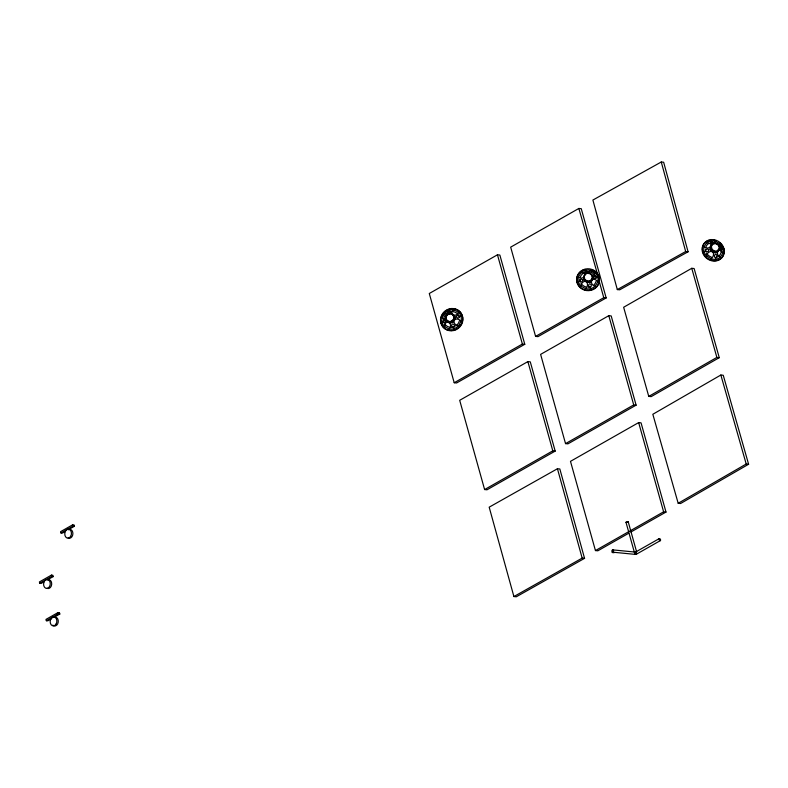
<?xml version="1.0" encoding="UTF-8"?>
<svg xmlns="http://www.w3.org/2000/svg" width="788" height="788" viewBox="0 0 788 788"><rect width="100%" height="100%" fill="white"/><g stroke="black" fill="none" stroke-linecap="round" stroke-linejoin="round"><path stroke-width="1.18" d="M709.88 240.685C712.076 240.439 709.535 239.631 710.855 240.675M578.136 282.498C578.293 280.301 576.176 283.079 578.018 282.695M712.145 244.851C704.777 249.175 717.888 257.735 718.745 249.166M592.103 276.194C596.112 284.33 580.145 284.163 584.223 276.115M713.445 251.943L713.258 252.643A5.152 4.994 -40 0 1 710.943 258.73L706.609 255.903A10.017 8.865 35.9 0 1 704.048 246.733L706.511 242.852A10.017 8.865 35.9 0 1 715.8 241.433L720.143 244.27A10.017 8.865 35.9 0 1 722.704 253.441L720.242 257.312A10.017 8.865 35.9 0 1 710.943 258.73M587.159 281.71L586.962 282.449A5.152 4.974 12.6 0 1 585.454 288.605L580.973 286.113A10.017 9.456 4 0 1 578.412 276.943L581.022 272.727A10.017 9.456 4 0 1 590.695 270.382L595.176 272.875A10.017 9.456 4 0 1 597.737 282.045L595.127 286.261A10.017 9.456 4 0 1 585.454 288.605M449.554 310.058L448.677 310.019L449.564 309.94M442.176 317.594L444.688 313.092A10.017 9.407 -41.8 0 1 454.095 309.979L458.468 312.196A10.017 9.407 -41.8 0 1 461.029 321.366L458.527 325.858A10.017 9.407 -41.8 0 1 449.121 328.97L444.737 326.764A10.017 9.407 -41.8 0 1 442.176 317.594A5.152 3.29 -71.3 0 0 446.491 317.692M446.5 319.967C449.652 328.369 460.576 316.776 451.898 314.235M634.448 552.575L625.977 522.247L627.11 521.597L628.194 521.705L636.665 552.033M628.194 521.705L627.622 522.168M717.769 249.993L717.425 250.781L718.173 251.205M448.569 322.499L448.963 321.799L449.83 322.105M452.529 315.407L452.972 314.599M712.204 252.121L712.588 251.52M453.001 322.203L452.548 321.573L453.858 320.184L454.617 320.489M448.214 321.287L447.653 321.859A5.152 3.979 76.9 0 0 444.737 326.764M634.931 553.521L636.645 553.55M585.514 280.794L584.932 281.316A5.152 4.659 83.9 0 0 580.973 286.113M442.029 323.474L441.792 322.676L441.694 323.543M711.85 250.899L711.288 251.352A5.152 5.043 -77.5 0 0 706.609 255.903M454.597 316.106L453.839 316.618L453.267 315.919L453.898 315.239A5.152 4.058 22.9 0 0 458.468 312.196M723.207 249.392L723 248.584L722.872 249.392M720.853 375.019L652.828 414.281L678.182 503.286L680.576 503.522L748.6 464.25L723.246 375.246L720.853 375.019L746.206 464.014L748.6 464.25M678.182 503.286L746.206 464.014M691.756 268.294L623.643 307.261L648.76 396.394L651.154 396.63L719.267 357.663L694.139 268.531L691.756 268.294L716.873 357.427L719.267 357.663M648.76 396.394L716.873 357.427M578.865 208.456L510.673 247.146L535.594 336.397L537.987 336.634L606.169 297.933L581.249 208.682L578.865 208.456L598.496 277.79M497.464 254.8L429.283 293.5L454.203 382.741L456.587 382.978L524.778 344.287L499.858 255.036L497.464 254.8L522.385 344.051L524.778 344.287M68.142 537.977A4.492 3.329 -84.4 0 0 72.89 533.742A4.492 3.329 -84.4 0 0 68.398 529.703L74.417 526.285L74.052 524.975L72.614 524.838L60.578 531.664L60.952 532.974L62.38 533.112L65.394 531.408M60.952 532.974L72.979 526.148L74.417 526.285M47.221 579.978L53.239 576.56L52.865 575.25L51.437 575.112L39.4 581.938L39.764 583.258L41.203 583.396L44.207 581.682M39.764 583.258L51.801 576.422L53.239 576.56M535.594 336.397L603.775 297.697L606.169 297.933M454.203 382.741L522.385 344.051M52.796 625.14A4.492 3.329 -84.4 0 0 58.233 622.057A4.492 3.329 -84.4 0 0 53.801 617.437L59.809 614.019L59.445 612.709L58.017 612.572L45.98 619.398L46.344 620.708L47.782 620.845L51.791 618.57M56.44 614.413L59.445 612.709M46.344 620.708L58.381 613.882L59.809 614.019M527.881 361.603L459.69 400.304L484.61 489.555L487.004 489.791L555.185 451.091L530.275 361.84L527.881 361.603L552.802 450.854L555.185 451.091M608.799 315.683L540.617 354.383L565.538 443.624L567.921 443.861L636.113 405.16L611.192 315.919L608.799 315.683L633.719 404.934L636.113 405.16M484.61 489.555L552.802 450.854M565.538 443.624L633.719 404.934M630.853 532.038L665.998 512.062L641.048 422.831L638.654 422.595L570.482 461.344L595.442 550.576L597.826 550.812L628.716 533.249M595.442 550.576L663.614 511.826L665.998 512.062M659.142 538.677L635.079 552.339A1.143 0.68 60.4 0 0 634.911 552.693M636.359 554.23L660.423 540.578M557.441 468.742L489.181 507.176L513.904 596.546L516.298 596.782L584.558 558.347L559.835 468.978L557.441 468.742L582.165 558.111L584.558 558.347M513.904 596.546L582.165 558.111M661.26 162.003L592.891 200.044L617.309 289.58L619.703 289.807L688.072 251.776L663.654 162.239L661.26 162.003L685.678 251.539L688.072 251.776M617.309 289.58L685.678 251.539M584.213 280.41L584.923 280.065M710.589 250.417L711.278 250.141L710.914 249.284M454.203 317.456L455.05 317.131M635.62 553.176L636.192 553.038M583.76 279.366L584.558 279.218M626.775 522.405L626.007 522.326M591.808 278.391L592.704 278.351M583.603 278.253L584.44 278.322M612.877 549.886A1.143 0.847 -84.4 0 1 613.389 551.708A1.143 0.847 -84.4 0 1 611.931 551.482A1.143 0.847 -84.4 0 1 612.877 549.886L635.847 552.142M612.591 552.161L635.552 554.417M612.168 552.526L614.079 552.713M454.213 319.298L455.06 319.406A5.152 4.738 63.2 0 1 461.029 321.366M584.568 277.415L583.77 277.14A5.152 3.97 -57.1 0 1 578.412 276.943M591.315 280.134L592.093 280.498M710.559 246.22L711.249 246.743M453.287 320.952L453.918 321.445A5.152 5.004 -36.4 0 0 458.527 325.858M590.724 280.843L591.364 281.375A5.152 4.748 -67.1 0 0 595.127 286.261M589.956 281.395L590.419 282.055M716.134 251.884L716.587 252.574M589.069 281.73L589.325 282.468M599.185 281.257L603.775 297.697M638.654 422.595L663.614 511.826M72.614 524.838L72.979 526.148M51.437 575.112L51.801 576.422M58.017 612.572L58.381 613.882M636.537 553.629A1.143 0.68 60.4 0 1 635.059 553.481M636.054 552.211A1.143 0.847 -84.4 0 1 636.241 552.358M636.468 553.698A1.143 0.847 -84.4 0 1 634.842 553.442M443.92 322.026A8.176 7.683 -41.8 0 1 449.515 311.989A8.176 7.683 -41.8 0 1 459.286 316.934M459.305 321.021A8.176 7.683 -41.8 0 1 455.612 326.055M453.691 326.961A8.176 7.683 -41.8 0 1 444.728 323.868M449.643 322.863A5.152 4.679 38.3 0 1 449.121 328.97M444.688 313.092A5.152 3.034 -40.2 0 1 447.653 314.826M451.731 313.88A5.152 3.349 -9.1 0 1 454.095 309.979M446.264 310.63A11.396 10.717 -41.8 0 1 462.26 315.348A11.396 10.717 -41.8 0 1 453.819 330.507A11.396 10.717 -41.8 0 1 440.748 320.519M441.113 317.653A11.396 10.717 -41.8 0 1 442.216 314.924M442.728 314.077A11.396 10.717 -41.8 0 1 445.447 311.201M459.877 324.784A10.017 9.407 -41.8 0 1 458.783 326.153M443.398 315.486A10.017 9.407 -41.8 0 1 444.373 314.048M447.712 311.28A10.017 9.407 -41.8 0 1 449.308 310.6M452.676 310.088A10.017 9.407 -41.8 0 1 454.351 310.275M595.964 281.572A8.176 7.722 4 0 1 593.837 285.02M590.163 286.98A8.176 7.722 4 0 1 588.045 287.226M585.937 286.94A8.176 7.722 4 0 1 580.983 283.286M580.175 281.414A8.176 7.722 4 0 1 579.899 279.405M580.185 277.415A8.176 7.722 4 0 1 593.876 274.086M595.167 275.701A8.176 7.722 4 0 1 595.974 277.573M581.022 272.727A5.152 3.329 -24.7 0 1 584.952 275.229M592.546 279.464A5.152 4.107 71 0 1 597.737 282.045M595.176 272.875A5.152 3.418 38.2 0 1 591.384 275.298M589.109 273.82A5.152 3.103 6.7 0 1 590.695 270.382M591.02 269.516A11.396 10.776 4 0 1 598.053 285.108A11.396 10.776 4 0 1 580.431 287.856A11.396 10.776 4 0 1 581.524 270.993M582.371 270.501A11.396 10.776 4 0 1 585.12 269.457M590.675 270.757A10.017 9.456 4 0 1 594.507 272.687M48.068 579.663A4.492 3.329 -84.4 0 1 51.653 584.597A4.492 3.329 -84.4 0 1 46.955 588.252M717.356 257.016A8.176 7.24 35.9 0 1 715.465 257.568M711.397 257.144A8.176 7.24 35.9 0 1 706.59 253.145M705.792 251.244A8.176 7.24 35.9 0 1 705.506 249.264M705.762 247.343A8.176 7.24 35.9 0 1 709.397 243.157M711.288 242.596A8.176 7.24 35.9 0 1 713.317 242.556M715.356 243.019A8.176 7.24 35.9 0 1 718.902 245.334M720.163 247.028A8.176 7.24 35.9 0 1 718.981 255.992M710.126 247.186A5.152 4.364 -35.2 0 1 704.048 246.733M706.511 242.852A5.152 3.339 -7.9 0 1 711.249 245.423M720.242 257.312A5.152 4.236 -76.9 0 1 717.484 252.002M718.607 250.239A5.152 3.211 75.9 0 1 722.704 253.441M720.143 244.27A5.152 2.531 48.2 0 1 718.981 246.289M714.716 243.758A5.152 2.581 19.7 0 1 715.8 241.433M723.67 254.357A11.396 10.096 35.9 0 1 705.693 257.509A11.396 10.096 35.9 0 1 709.23 240.281M713.928 240.173A11.396 10.096 35.9 0 1 715.819 240.685M719.277 242.586A11.396 10.096 35.9 0 1 722.517 246.27M722.96 247.127A11.396 10.096 35.9 0 1 723.867 253.48M721.769 247.521A10.017 8.865 35.9 0 1 722.36 249.097M448.431 309.605L449.288 309.763L448.431 309.605M441.103 322.745L441.969 322.903L441.103 322.745M702.699 251.894L703.556 252.19L702.699 251.894M703.014 251.471L703.822 251.855L703.054 251.372M584.863 269.969C586.085 270.274 585.257 269.181 584.863 269.969M453.908 329.197L454.765 329.384L453.908 329.197M454.164 329.492L455.021 329.679L454.164 329.492M461.226 316.067L462.083 316.254L461.226 316.067M461.492 316.362L462.339 316.54L461.492 316.362M715.376 260.168L716.223 260.483L715.376 260.168M715.681 259.744L716.528 260.06L715.681 259.744M722.882 248.417L723.729 248.732L722.882 248.417M590.37 289.186C590.33 291.59 592.251 288.142 590.37 289.186M597.984 276.874L598.85 277.12L597.984 276.874M590.458 289.373L591.197 289.531L590.557 289.304M577.456 282.015L578.047 282.321L577.456 282.015M658.965 539.288A1.143 0.68 60.4 0 0 660.265 540.657A1.143 0.68 60.4 0 0 660.117 538.943A1.143 0.68 60.4 0 0 658.965 539.288M449.958 321.573A4.088 3.841 -41.8 0 0 453.386 315.417A4.088 3.841 -41.8 0 0 446.481 315.87A4.088 3.841 -41.8 0 0 449.958 321.573M450.056 321.681A4.088 3.841 -41.8 0 0 453.484 315.535A4.088 3.841 -41.8 0 0 446.589 315.988A4.088 3.841 -41.8 0 0 450.056 321.681M450.066 322.125A4.551 4.275 -41.8 0 0 453.878 315.289A4.551 4.275 -41.8 0 0 446.195 315.791A4.551 4.275 -41.8 0 0 450.066 322.125M453.701 327.414A2.029 1.95 -4.3 0 0 452.401 323.947A2.029 1.911 20.1 0 0 453.701 327.414M451.632 330.507A11.396 10.717 -41.8 0 0 461.177 313.378A11.396 10.717 -41.8 0 0 441.95 314.629A11.396 10.717 -41.8 0 0 451.632 330.507M444.068 320.036A2.029 1.369 -81.7 0 0 443.092 322.046A2.029 1.468 87.8 0 0 444.767 322.528A2.029 1.468 87.8 0 0 445.604 320.509A2.029 1.369 -81.7 0 0 444.068 320.036M448.076 312.846A2.029 1.212 -29.9 0 0 449.495 313.535A2.029 1.251 -19.5 0 0 450.637 311.989A2.029 1.251 -19.5 0 0 449.16 311.161A2.029 1.212 -29.9 0 0 448.076 312.846M459.768 316.52A2.029 1.694 34.7 0 0 456.291 316.973A2.029 1.793 47.7 0 0 459.768 316.52M585.336 279.819A4.088 3.871 4 0 0 592.192 278.154A4.088 3.871 4 0 0 587.198 273.367A4.088 3.871 4 0 0 585.336 279.819M585.001 280.272A4.551 4.304 4 0 0 592.625 278.42A4.551 4.304 4 0 0 587.07 273.091A4.551 4.304 4 0 0 585.001 280.272M590.36 287.374A2.029 1.921 -46.6 0 0 589.591 283.759A2.029 1.95 -19.6 0 0 590.36 287.374M579.978 287.049A11.396 10.776 4 0 0 599.057 282.419A11.396 10.776 4 0 0 585.149 269.082A11.396 10.776 4 0 0 579.978 287.049M582.647 279.888A2.029 1.665 -68.7 0 0 579.515 281.326A2.029 1.753 -81.4 0 0 582.647 279.888M584.952 272.628A2.029 1.261 -14.2 0 0 586.686 273.347A2.029 1.221 -3.8 0 0 587.582 271.988A2.029 1.221 -3.8 0 0 585.819 271.121A2.029 1.261 -14.2 0 0 584.952 272.628M594.753 275.987A2.029 1.428 48.8 0 0 593.64 277.218A2.029 1.517 59.7 0 0 595.452 278.479A2.029 1.517 59.7 0 0 596.674 277.169A2.029 1.428 48.8 0 0 594.753 275.987M49.496 586.617A4.492 3.329 -84.4 0 0 47.507 579.495A4.492 3.329 -84.4 0 0 43.793 585.73A4.492 3.329 -84.4 0 0 49.496 586.617M70.674 536.342A4.492 3.329 -84.4 0 0 68.684 529.221A4.492 3.329 -84.4 0 0 64.971 535.456A4.492 3.329 -84.4 0 0 70.674 536.342M711.564 247.924A4.088 3.625 35.9 0 0 718.163 250.298A4.088 3.625 35.9 0 0 716.351 243.807A4.088 3.625 35.9 0 0 711.564 247.924M711.012 248.161A4.551 4.029 35.9 0 0 718.351 250.801A4.551 4.029 35.9 0 0 716.341 243.581A4.551 4.029 35.9 0 0 711.012 248.161M715.849 257.922A2.029 1.793 -67.1 0 0 715.612 254.209A2.029 1.891 -55.7 0 0 715.849 257.922M702.788 251.727A11.396 10.096 35.9 0 0 721.178 258.336A11.396 10.096 35.9 0 0 716.125 240.261A11.396 10.096 35.9 0 0 702.788 251.727M708.885 249.806A2.029 1.832 -45.5 0 0 705.349 251.057A2.029 1.921 -58.1 0 0 708.885 249.806M710.737 243.009A2.029 1.192 1.2 0 0 712.707 243.787A2.029 1.093 10.4 0 0 713.268 242.615A2.029 1.093 10.4 0 0 711.318 241.67A2.029 1.192 1.2 0 0 710.737 243.009M720.202 247.156A2.029 1.054 57.6 0 0 719.434 248.19A2.029 1.152 66.8 0 0 720.902 249.648A2.029 1.152 66.8 0 0 721.818 248.535A2.029 1.054 57.6 0 0 720.202 247.156M56.076 624.076A4.492 3.329 -84.4 0 0 54.086 616.955A4.492 3.329 -84.4 0 0 50.373 623.19A4.492 3.329 -84.4 0 0 56.076 624.076"/></g></svg>
